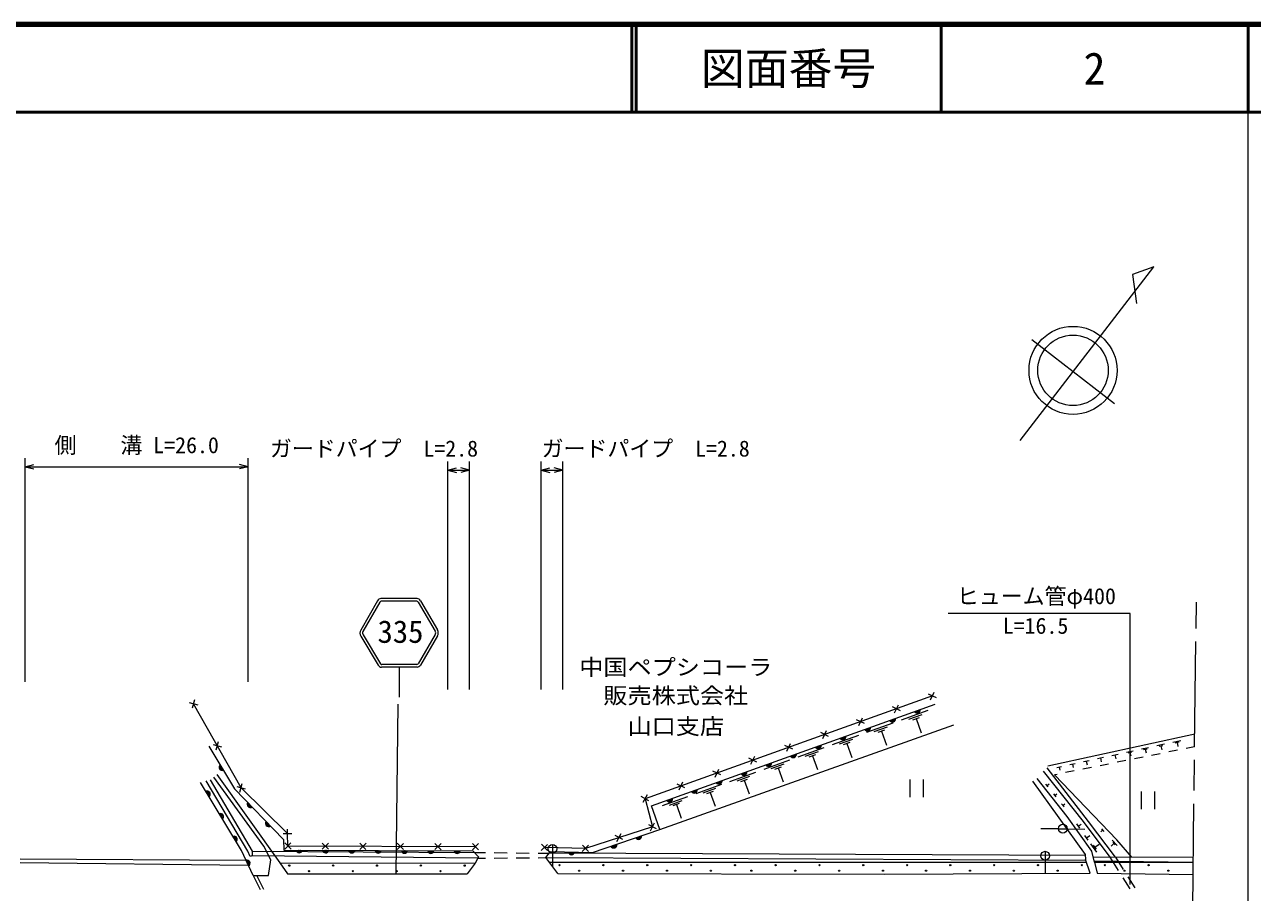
# Model space of a CAD drawing. Units: millimetres, scale not verified. Extents: x 40000 to 680000, y 20000 to 380000.
# Drawn here: x 439527 to 579500, y 281076 to 380000 of the extents above; entities that cross this region are included whole.
import ezdxf
from ezdxf.enums import TextEntityAlignment as Align

# ---------------------------------------------------------------- set-up
doc = ezdxf.new("R2010")
doc.units = ezdxf.units.MM
doc.header["$LTSCALE"] = 1000
doc.linetypes.add('CHAIN', pattern=[18.5, 12, -1.5, 3.5, -1.5])
for name, color, linetype, lineweight in [('M-BGD', 7, 'Continuous', 13), ('M-BMK', 2, 'CHAIN', 13), ('M-BMK-SRVR', 3, 'Continuous', 13), ('M-STR-HTXT', 7, 'Continuous', 13), ('M-STR-STRC', 7, 'Continuous', 13), ('M-TTL', 2, 'Continuous', 140), ('M-TTL-BAND', 7, 'Continuous', 13), ('M-TTL-LINE', 7, 'Continuous', 50)]:
    doc.layers.add(name, color=color, linetype=linetype, lineweight=lineweight)
doc.layers.add('M-TTL-TXT', color=7, linetype='Continuous')
doc.styles.add('ＭＳ ゴシック', font='')
doc.styles.get('ＭＳ ゴシック').set_extended_font_data('MS Gothic')

msp = doc.modelspace()

# ---------------------------------------------------------------- linework, layer by layer
at = {"layer": 'M-BGD'}
for p, q in [((542806, 303017), (543233, 303921)), ((458306, 302724), (459269, 302456)), ((458654, 302108), (458921, 303072)), ((511014, 290958), (543338, 302554)), ((538711, 301553), (539139, 302457)), ((543471, 303255), (542568, 303683)), ((534616, 300089), (535044, 300993)), ((539377, 301791), (538473, 302219)), ((539494, 300750), (542520, 301836)), ((540323, 300820), (541836, 301363)), ((540773, 300754), (541530, 301025)), ((511961, 288263), (545474, 300183)), ((535282, 300327), (534378, 300755)), ((535552, 299336), (538561, 300416)), ((536376, 299405), (537881, 299945)), ((536824, 299340), (537577, 299610)), ((541152, 300890), (541730, 299276)), ((461366, 297314), (461633, 298277)), ((531187, 298864), (530283, 299291)), ((530521, 298626), (530949, 299529)), ((531626, 297928), (534619, 299001)), ((532445, 297997), (533942, 298533)), ((532891, 297931), (533639, 298200)), ((537200, 299475), (537776, 297870)), ((556167, 295503), (572931, 299168)), ((570423, 298210), (571328, 298408)), ((570676, 298139), (571129, 298238)), ((570902, 298189), (571008, 297706)), ((461018, 297929), (461981, 297662)), ((527092, 297400), (526188, 297828)), ((526426, 297162), (526854, 298066)), ((527715, 296525), (530692, 297593)), ((528531, 296593), (530019, 297127)), ((528974, 296528), (529718, 296795)), ((533265, 298065), (533838, 296469)), ((563461, 296688), (564180, 296845)), ((563821, 296767), (563925, 296288)), ((565134, 297054), (565898, 297221)), ((565347, 296994), (565729, 297077)), ((565538, 297036), (565627, 296629)), ((566852, 297429), (567661, 297606)), ((567077, 297366), (567482, 297454)), ((567280, 297410), (567374, 296978)), ((568991, 296894), (568010, 296698)), ((568614, 297815), (569471, 298002)), ((568853, 297747), (569282, 297841)), ((569067, 297794), (569167, 297337)), ((570952, 297287), (569971, 297091)), ((572913, 297680), (571933, 297483)), ((522997, 295936), (522093, 296364)), ((522331, 295698), (522759, 296602)), ((523821, 295128), (526782, 296190)), ((524632, 295196), (526112, 295727)), ((525073, 295131), (525813, 295397)), ((529346, 296662), (529916, 295074)), ((557190, 295317), (557740, 295437)), ((557465, 295377), (557545, 295010)), ((558697, 295647), (559288, 295776)), ((558992, 295711), (559079, 295317)), ((560244, 295985), (560876, 296123)), ((560560, 296054), (560652, 295632)), ((561832, 296332), (562506, 296479)), ((563108, 295716), (562127, 295520)), ((562169, 296406), (562267, 295956)), ((565069, 296109), (564088, 295913)), ((567030, 296502), (566049, 296305)), ((518902, 294472), (517998, 294900)), ((518236, 294234), (518664, 295138)), ((519942, 293736), (522887, 294793)), ((520749, 293804), (522221, 294332)), ((521187, 293740), (521924, 294004)), ((525443, 295264), (526009, 293685)), ((540454, 293948), (540454, 291948)), ((541954, 293948), (541954, 291948)), ((557225, 294538), (556939, 294481)), ((559186, 294931), (558205, 294735)), ((561147, 295324), (560166, 295127)), ((463730, 293135), (464693, 292867)), ((464078, 292519), (464345, 293483)), ((514807, 293009), (513903, 293436)), ((514141, 292771), (514569, 293674)), ((516079, 292350), (519008, 293401)), ((516881, 292418), (518346, 292943)), ((517317, 292354), (518050, 292616)), ((521555, 293872), (522119, 292301)), ((556224, 293105), (555963, 293436)), ((556093, 293270), (556314, 293444)), ((566827, 292578), (566827, 290578)), ((568327, 292578), (568327, 290578)), ((510693, 291510), (509826, 292008)), ((510509, 292192), (510011, 291325)), ((512231, 290970), (515145, 292015)), ((513029, 291037), (514486, 291560)), ((513463, 290973), (514192, 291235)), ((517684, 292485), (518244, 290923)), ((557116, 291969), (556847, 292313)), ((556982, 292141), (557210, 292321)), ((558019, 290822), (557739, 291177)), ((557879, 291000), (558116, 291186)), ((513828, 291104), (514385, 289550)), ((511567, 288333), (510678, 288791)), ((510894, 288117), (511351, 289007)), ((559808, 288400), (559463, 288885)), ((559636, 288643), (559959, 288873)), ((469010, 287793), (470010, 287802)), ((469515, 287297), (469506, 288297)), ((507735, 287103), (506846, 287560)), ((507062, 286887), (507519, 287776)), ((557390, 288339), (555390, 288316)), ((557390, 288345), (558390, 288345)), ((558390, 288331), (560389, 288275)), ((560785, 287031), (560406, 287563)), ((560595, 287297), (560950, 287550)), ((562423, 288179), (562217, 287981)), ((562275, 288334), (562572, 288024)), ((563510, 287030), (564072, 286443)), ((465490, 285774), (490783, 285634)), ((469179, 286715), (469901, 286023)), ((469194, 286008), (469886, 286730)), ((473463, 286001), (474172, 286705)), ((474170, 285998), (473465, 286708)), ((477740, 285984), (478450, 286689)), ((478447, 285982), (477743, 286691)), ((482017, 285968), (482727, 286672)), ((482724, 285965), (482020, 286675)), ((486294, 285952), (487004, 286656)), ((487002, 285949), (486297, 286659)), ((490572, 285935), (491282, 286640)), ((491279, 285933), (490574, 286643)), ((490783, 285634), (492058, 285621)), ((493058, 285611), (494557, 285595)), ((495557, 285585), (497057, 285569)), ((498057, 285559), (499332, 285546)), ((498429, 285857), (499151, 286548)), ((499136, 285841), (498444, 286564)), ((560455, 285286), (499332, 285546)), ((503097, 285755), (503819, 286447)), ((503804, 285740), (503112, 286462)), ((561756, 285670), (561093, 286599)), ((561500, 284518), (561182, 285786)), ((561714, 285990), (561383, 286455)), ((561548, 286223), (562044, 286576)), ((563712, 286662), (563399, 286362)), ((563572, 286808), (563853, 286515)), ((439011, 284907), (464763, 284763)), ((465052, 284155), (439017, 284433)), ((491206, 284978), (465455, 285243)), ((468608, 284462), (490895, 284423)), ((491206, 284978), (492078, 284985)), ((493078, 284993), (494578, 285006)), ((495578, 285014), (497078, 285026)), ((498078, 285034), (498950, 285042)), ((498950, 285042), (560508, 284739)), ((499347, 284518), (560585, 284518)), ((572765, 285042), (561352, 285110)), ((561459, 284681), (572691, 284518)), ((561500, 284518), (572691, 284518)), ((564240, 283594), (563285, 285099)), ((563882, 285095), (564758, 283706)), ((465599, 283007), (466391, 281426)), ((466811, 281407), (466014, 283005)), ((565579, 281483), (564775, 282749)), ((565292, 282860), (566092, 281592))]:
    msp.add_line(p, q, dxfattribs=at)
for points in [[(490927, 286288), (469540, 286369), (469510, 287797), (464211, 293001), (458787, 302590)], [(543020, 303469), (510260, 291759), (511123, 288562), (503458, 286101), (498790, 286202)], [(460546, 297752), (463467, 292881), (469053, 287098), (469066, 285908), (490610, 285810), (491287, 285122), (490895, 284423), (489998, 283190)], [(465599, 283007), (467338, 282998), (467606, 284803), (466808, 286343), (461111, 294229)], [(461427, 294522), (468608, 284462), (469504, 283184), (489998, 283190)], [(561182, 285786), (558366, 289733), (554961, 294063)], [(563285, 285099), (560229, 289179), (555674, 294888)], [(563882, 285095), (560826, 289175), (556099, 295262)], [(565741, 285084), (564030, 287080), (556939, 294481)], [(465599, 283007), (464246, 285848), (459589, 293615)], [(460694, 293927), (465490, 285774), (465455, 285243), (465253, 285188), (464993, 285797), (460221, 293813)], [(554427, 293778), (560449, 285419), (560478, 284823)], [(500328, 283221), (498950, 285042), (499476, 285736), (504285, 285623), (511961, 288263), (511014, 290958)], [(500328, 283221), (537592, 283174), (561018, 283288), (560478, 284823)], [(561500, 284518), (561813, 283288), (572743, 283128)]]:
    msp.add_lwpolyline(points, dxfattribs=at)
for centre, radius in [((557890, 288345), 500), ((469702, 284135), 70), ((474702, 284135), 70), ((479702, 284135), 70), ((484702, 284135), 70), ((489702, 284135), 70), ((500515, 284188), 70), ((505515, 284188), 70), ((510515, 284188), 70), ((515515, 284188), 70), ((520515, 284188), 70), ((525141, 284188), 70), ((530141, 284188), 70), ((535141, 284188), 70), ((540141, 284188), 70), ((545055, 284188), 70), ((550055, 284188), 70), ((555055, 284188), 70), ((560055, 284188), 70), ((562669, 284188), 70), ((567669, 284188), 70), ((471945, 283500), 70), ((476945, 283500), 70), ((481945, 283500), 70), ((486945, 283500), 70), ((502757, 283553), 70), ((507757, 283553), 70), ((512757, 283553), 70), ((517757, 283553), 70), ((522383, 283553), 70), ((527383, 283553), 70), ((532383, 283553), 70), ((537383, 283553), 70), ((542298, 283553), 70), ((547298, 283553), 70), ((552298, 283553), 70), ((557298, 283553), 70), ((564911, 283553), 70), ((569911, 283553), 70)]:
    msp.add_circle(centre, radius, dxfattribs=at)
for centre, radius, start, end in [((541277, 301872), 354, 208.53278, 10.93796), ((541277, 301872), 283, 210.75682, 8.71392), ((541277, 301872), 212, 214.50315, 4.9676), ((541277, 301872), 142, 222.21488, 357.25587), ((541277, 301872), 100, 232.53254, 346.9382), ((535629, 299846), 354, 208.53278, 10.93796), ((535629, 299846), 283, 210.75682, 8.71392), ((535629, 299846), 212, 214.50315, 4.9676), ((535629, 299846), 142, 222.21488, 357.25587), ((535629, 299846), 100, 232.53254, 346.9382), ((538453, 300859), 354, 208.53278, 10.93796), ((538453, 300859), 283, 210.75682, 8.71392), ((538453, 300859), 212, 214.50315, 4.9676), ((538453, 300859), 142, 222.21488, 357.25587), ((538453, 300859), 100, 232.53254, 346.9382), ((532805, 298833), 354, 208.53278, 10.93796), ((532805, 298833), 283, 210.75682, 8.71392), ((532805, 298833), 212, 214.50315, 4.9676), ((532805, 298833), 142, 222.21488, 357.25587), ((532805, 298833), 100, 232.53254, 346.9382), ((527158, 296807), 354, 208.53278, 10.93796), ((527158, 296807), 283, 210.75682, 8.71392), ((527158, 296807), 212, 214.50315, 4.9676), ((527158, 296807), 142, 222.21488, 357.25587), ((527158, 296807), 100, 232.53254, 346.9382), ((529981, 297820), 354, 208.53278, 10.93796), ((529981, 297820), 283, 210.75682, 8.71392), ((529981, 297820), 212, 214.50315, 4.9676), ((529981, 297820), 142, 222.21488, 357.25587), ((529981, 297820), 100, 232.53254, 346.9382), ((462053, 295345), 354, 129.74166, 292.14684), ((462053, 295345), 283, 131.9657, 289.9228), ((462053, 295345), 212, 135.71202, 286.17647), ((462053, 295345), 142, 143.42375, 278.46474), ((462053, 295345), 100, 153.74142, 268.14708), ((524334, 295794), 354, 208.53278, 10.93796), ((524334, 295794), 283, 210.75682, 8.71392), ((524334, 295794), 212, 214.50315, 4.9676), ((524334, 295794), 142, 222.21488, 357.25587), ((524334, 295794), 100, 232.53254, 346.9382), ((521510, 294781), 354, 208.53278, 10.93796), ((521510, 294781), 283, 210.75682, 8.71392), ((521510, 294781), 212, 214.50315, 4.9676), ((521510, 294781), 142, 222.21488, 357.25587), ((521510, 294781), 100, 232.53254, 346.9382), ((460329, 292277), 354, 309.74179, 112.14697), ((460329, 292277), 283, 311.96583, 109.92293), ((515862, 292755), 354, 208.53278, 10.93796), ((515862, 292755), 283, 210.75682, 8.71392), ((515862, 292755), 212, 214.50315, 4.9676), ((515862, 292755), 142, 222.21488, 357.25587), ((515862, 292755), 100, 232.53254, 346.9382), ((518686, 293768), 354, 208.53278, 10.93796), ((518686, 293768), 283, 210.75682, 8.71392), ((518686, 293768), 212, 214.50315, 4.9676), ((518686, 293768), 142, 222.21488, 357.25587), ((518686, 293768), 100, 232.53254, 346.9382), ((460329, 292277), 212, 315.71216, 106.17661), ((460329, 292277), 142, 323.42389, 98.46488), ((460329, 292277), 100, 333.74155, 88.14722), ((465257, 291106), 354, 142.80304, 305.20822), ((465257, 291106), 283, 145.02708, 302.98418), ((465257, 291106), 212, 148.7734, 299.23785), ((465257, 291106), 142, 156.48513, 291.52612), ((513039, 291742), 354, 208.53278, 10.93796), ((513039, 291742), 283, 210.75682, 8.71392), ((513039, 291742), 212, 214.50315, 4.9676), ((513039, 291742), 142, 222.21488, 357.25587), ((513039, 291742), 100, 232.53254, 346.9382), ((461871, 289704), 354, 309.74179, 112.14697), ((461871, 289704), 283, 311.96583, 109.92293), ((461871, 289704), 212, 315.71216, 106.17661), ((461871, 289704), 142, 323.42389, 98.46488), ((461871, 289704), 100, 333.74155, 88.14722), ((465257, 291106), 100, 166.8028, 281.20846), ((467341, 288948), 354, 142.80304, 305.20822), ((467341, 288948), 283, 145.02708, 302.98418), ((467341, 288948), 212, 148.7734, 299.23785), ((467341, 288948), 142, 156.48513, 291.52612), ((467341, 288948), 100, 166.8028, 281.20846), ((463414, 287131), 354, 309.74179, 112.14697), ((463414, 287131), 283, 311.96583, 109.92293), ((463414, 287131), 212, 315.71216, 106.17661), ((463414, 287131), 142, 323.42389, 98.46488), ((463414, 287131), 100, 333.74155, 88.14722), ((509524, 287482), 354, 207.77664, 10.18182), ((509524, 287482), 283, 210.00068, 7.95778), ((509524, 287482), 212, 213.747, 4.21145), ((509524, 287482), 142, 221.45873, 356.49972), ((509524, 287482), 100, 231.7764, 346.18206), ((470838, 285954), 354, 188.53626, 350.94144), ((470838, 285954), 283, 190.7603, 348.7174), ((470838, 285954), 212, 194.50663, 344.97107), ((470838, 285954), 142, 202.21836, 337.25935), ((470838, 285954), 100, 212.53602, 326.94168), ((473838, 285941), 354, 188.53626, 350.94144), ((473838, 285941), 283, 190.7603, 348.7174), ((473838, 285941), 212, 194.50663, 344.97107), ((473838, 285941), 142, 202.21836, 337.25935), ((473838, 285941), 100, 212.53602, 326.94168), ((476838, 285927), 354, 188.53626, 350.94144), ((476838, 285927), 283, 190.7603, 348.7174), ((476838, 285927), 212, 194.50663, 344.97107), ((476838, 285927), 142, 202.21836, 337.25935), ((476838, 285927), 100, 212.53602, 326.94168), ((479838, 285913), 354, 188.53626, 350.94144), ((479838, 285913), 283, 190.7603, 348.7174), ((479838, 285913), 212, 194.50663, 344.97107), ((479838, 285913), 142, 202.21836, 337.25935), ((479838, 285913), 100, 212.53602, 326.94168), ((482838, 285900), 354, 188.53626, 350.94144), ((482838, 285900), 283, 190.7603, 348.7174), ((482838, 285900), 212, 194.50663, 344.97107), ((482838, 285900), 142, 202.21836, 337.25935), ((482838, 285900), 100, 212.53602, 326.94168), ((485838, 285886), 354, 188.53626, 350.94144), ((485838, 285886), 283, 190.7603, 348.7174), ((485838, 285886), 212, 194.50663, 344.97107), ((485838, 285886), 142, 202.21836, 337.25935), ((485838, 285886), 100, 212.53602, 326.94168), ((488838, 285872), 354, 188.53626, 350.94144), ((488838, 285872), 283, 190.7603, 348.7174), ((488838, 285872), 212, 194.50663, 344.97107), ((488838, 285872), 142, 202.21836, 337.25935), ((488838, 285872), 100, 212.53602, 326.94168), ((501882, 285734), 354, 187.45426, 349.85944), ((501882, 285734), 283, 189.6783, 347.6354), ((501882, 285734), 212, 193.42463, 343.88908), ((501882, 285734), 142, 201.13636, 336.17735), ((501882, 285734), 100, 211.45402, 325.85968), ((506687, 286507), 354, 207.77664, 10.18182), ((506687, 286507), 283, 210.00068, 7.95778), ((506687, 286507), 212, 213.747, 4.21145), ((506687, 286507), 142, 221.45873, 356.49972), ((506687, 286507), 100, 231.7764, 346.18206), ((464874, 284404), 354, 304.26076, 106.66593), ((464874, 284404), 283, 306.48479, 104.4419), ((464874, 284404), 212, 310.23112, 100.69557), ((464874, 284404), 142, 317.94285, 92.98384), ((464874, 284404), 100, 328.26051, 82.66618)]:
    msp.add_arc(centre, radius, start, end, dxfattribs=at)
at = {"layer": 'M-BMK'}
msp.add_line((572697, 279181), (573106, 314173), dxfattribs=at)
at = {"layer": 'M-BMK-SRVR'}
for p, q in [((553020, 332574), (568261, 352391)), ((568261, 352391), (565813, 351518)), ((565813, 351518), (566281, 348196)), ((554344, 344104), (563793, 336791))]:
    msp.add_line(p, q, dxfattribs=at)
for radius in [5016, 4013]:
    msp.add_circle((559046, 340585), radius, dxfattribs=at)
at = {"layer": 'M-STR-HTXT'}
for p, q in [((439600, 305100), (439600, 330594)), ((465028, 305100), (465028, 330594)), ((439600, 329594), (440600, 329844)), ((439600, 329594), (465028, 329594)), ((439600, 329594), (440600, 329344)), ((465028, 329594), (464028, 329844)), ((465028, 329594), (464028, 329344)), ((487775, 304207), (487775, 330207)), ((487775, 329207), (488775, 329457)), ((487775, 329207), (490249, 329207)), ((487775, 329207), (488775, 328957)), ((490249, 329207), (489249, 329457)), ((490249, 329207), (489249, 328957)), ((490249, 304207), (490249, 330207)), ((498419, 304207), (498419, 330207)), ((498419, 329207), (499419, 329457)), ((498419, 329207), (500893, 329207)), ((498419, 329207), (499419, 328957)), ((500893, 329207), (499893, 329457)), ((500893, 329207), (499893, 328957)), ((500893, 304207), (500893, 330207))]:
    msp.add_line(p, q, dxfattribs=at)
msp.add_lwpolyline([(565550, 281977), (565550, 312882), (544800, 312882)], dxfattribs=at)
at = {"layer": 'M-STR-STRC'}
for p, q in [((479773, 314312), (477842, 310969)), ((480033, 314162), (478102, 310819)), ((484390, 314180), (486349, 310853)), ((484649, 314332), (486607, 311005)), ((477851, 310281), (479830, 306974)), ((478108, 310435), (480088, 307128)), ((486345, 310469), (484393, 307146)), ((486604, 310317), (484652, 306994)), ((482243, 306739), (482243, 303353)), ((481901, 283188), (482134, 302525)), ((499704, 286546), (499704, 284046)), ((555868, 285763), (555868, 283263))]:
    msp.add_line(p, q, dxfattribs=at)
for points in [[(484274, 314582), (482210, 314565), (480146, 314565)], [(484241, 314281), (482212, 314265), (480181, 314265)], [(484276, 306756), (482243, 306739), (480208, 306739)], [(484236, 307055), (482241, 307039), (480245, 307039)]]:
    msp.add_lwpolyline(points, dxfattribs=at)
for centre in [(499704, 286046), (555868, 285263)]:
    msp.add_circle(centre, 500, dxfattribs=at)
for centre, radius, start, end in [((480163, 314138), 427, 92.29572, 156.02366), ((480203, 314075), 191, 96.53703, 152.95737), ((484221, 314091), 191, 27.51575, 83.93609), ((484260, 314155), 427, 24.44946, 88.1774), ((478469, 310633), 711, 151.80974, 209.66878), ((478469, 310633), 412, 151.80974, 209.66878), ((485983, 310664), 412, 330.80435, 28.66338), ((485983, 310664), 711, 330.80435, 28.66338), ((480321, 307341), 612, 216.76349, 259.34701), ((480257, 307242), 203, 214.0004, 273.155), ((484223, 307258), 203, 267.31812, 326.47272), ((484158, 307356), 612, 281.12611, 323.70964)]:
    msp.add_arc(centre, radius, start, end, dxfattribs=at)
at = {"layer": 'M-TTL'}
msp.add_line((680000, 380000), (40000, 380000), dxfattribs=at)
at = {"layer": 'M-TTL-BAND'}
msp.add_line((579000, 20000), (579000, 370000), dxfattribs=at)
at = {"layer": 'M-TTL-LINE'}
for p, q in [((508747, 380000), (508747, 370000)), ((509247, 380000), (509247, 370000)), ((543997, 380000), (543997, 370000)), ((579000, 380000), (579000, 370000)), ((40000, 370000), (680000, 370000))]:
    msp.add_line(p, q, dxfattribs=at)

# ---------------------------------------------------------------- texts
at = {"layer": 'M-BGD', "style": 'ＭＳ ゴシック', "width": 1.1}
for s, p in [('中国ペプシコーラ', (513765, 305292)), ('販売株式会社', (513765, 302048)), ('山口支店', (513765, 298545))]:
    msp.add_text(s, height=1833, dxfattribs=at).set_placement(p, align=Align.BOTTOM_CENTER)
at = {"layer": 'M-STR-HTXT', "style": 'ＭＳ ゴシック'}
for s, p in [('側\u3000\u3000溝 L=26.0', (452314, 330594)), ('ガードパイプ  L=2.8', (479360, 330207)), ('ガードパイプ  L=2.8', (510331, 330207)), ('L=16.5', (554771, 310008))]:
    msp.add_text(s, height=1833, dxfattribs=at).set_placement(p, align=Align.BOTTOM_CENTER)
msp.add_text('ヒューム管φ400', height=1833, dxfattribs=at).set_placement((545800, 313382), align=Align.BOTTOM_LEFT)
at = {"layer": 'M-STR-STRC', "style": 'ＭＳ ゴシック'}
msp.add_text('335', height=2566, dxfattribs=at).set_placement((479763, 308754), align=Align.BOTTOM_LEFT)
at = {"layer": 'M-TTL-TXT', "style": 'ＭＳ ゴシック'}
for s, p in [('図面番号', (526622, 375000)), ('2', (561497, 375000))]:
    msp.add_text(s, height=3666, dxfattribs=at).set_placement(p, align=Align.MIDDLE_CENTER)

doc.saveas('drawing.dxf')
